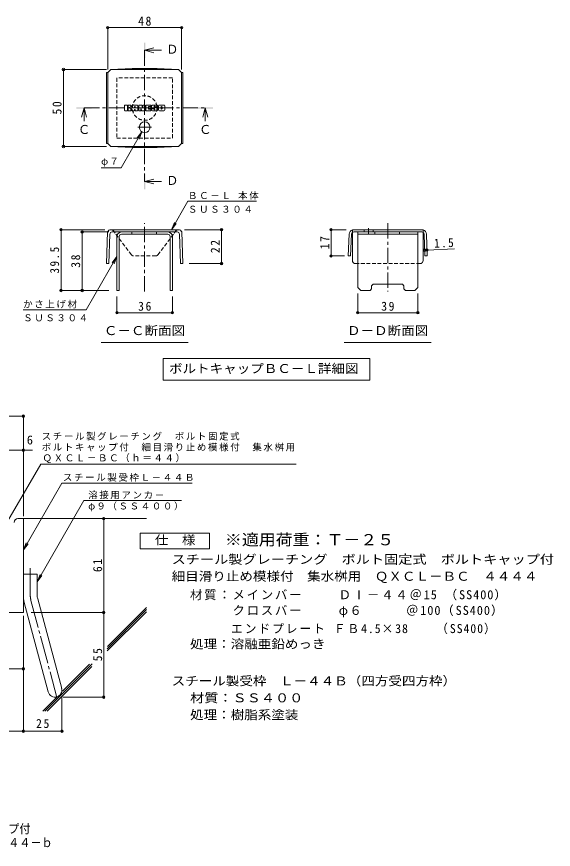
# Model space of a CAD drawing. Units: millimetres on the paper, enlarged 10 times, with parts at other scales. Extents: x -1794 to 1830, y -1374 to 1335.
# Drawn here: x 86 to 1830, y -1374 to 1331 of the extents above; entities that cross this region are included whole.
import ezdxf
from ezdxf.enums import TextEntityAlignment as Align

# ---------------------------------------------------------------- set-up
doc = ezdxf.new("R2010")
doc.units = ezdxf.units.MM
doc.header["$LTSCALE"] = 10
doc.header["$PDMODE"] = 32
doc.header["$PDSIZE"] = 8
for name, pattern in [('CHAIN1', [8, 5, -1, 1, -1]), ('CHAIN2', [12, 9, -1, 1, -1]), ('DASHED1', [1.8, 1.2, -0.6])]:
    doc.linetypes.add(name, pattern=pattern)
for name, color, linetype, lineweight in [('D-1', 2, 'Continuous', 9), ('D-4', 7, 'Continuous', 9), ('D-5', 7, 'Continuous', 9), ('D-6', 6, 'Continuous', 9), ('D-8', 4, 'Continuous', 9), ('D-9', 2, 'Continuous', 9), ('D-F', 7, 'Continuous', 9)]:
    doc.layers.add(name, color=color, linetype=linetype, lineweight=lineweight)
doc.layers.add('F-4_F-4ﾚｲﾔ', color=2, linetype='Continuous')
doc.styles.add('ＭＳ ゴシック', font='')
doc.styles.get('ＭＳ ゴシック').set_extended_font_data('MS Gothic')

msp = doc.modelspace()

# ---------------------------------------------------------------- linework, layer by layer
at = {"layer": 'D-1'}
for p, q in [((90.09, -299.64), (107.59, -299.64)), ((107.59, -604.64), (107.59, -299.64)), ((107.59, -479.64), (152.59, -479.64)), ((152.59, -548.71), (152.59, -479.64)), ((154.12, -560.36), (232.09, -851.31)), ((110.66, -572), (188.62, -862.96)), ((107.59, -604.64), (-192.41, -604.64))]:
    msp.add_line(p, q, dxfattribs=at)
at = {"layer": 'D-1', "linetype": 'CHAIN2'}
for p, q in [((130.09, -548.71), (130.09, -460.61)), ((132.39, -566.18), (219.7, -892.01))]:
    msp.add_line(p, q, dxfattribs=at)
at = {"layer": 'D-1'}
for centre, radius, start, end in [((90.09, -312.14), 12.5, 90, 180), ((197.59, -548.71), 90, 180, 195), ((197.59, -548.71), 45, 180, 195.00002), ((210.35, -857.14), 22.5, 195.00014, 14.99991)]:
    msp.add_arc(centre, radius, start, end, dxfattribs=at)
at = {"layer": 'D-1', "linetype": 'CHAIN2'}
msp.add_arc((197.59, -548.71), 67.5, 180, 194.99995, dxfattribs=at)
at = {"layer": 'D-4'}
for p, q in [((381.75, 1297.16), (381.75, 1159.37)), ((621.75, 1295.66), (381.75, 1295.66)), ((621.75, 1297.16), (621.75, 1159.37)), ((236.53, 1159.37), (377.34, 1159.37)), ((238.03, 909.37), (238.03, 1159.37)), ((493, 956.71), (425.34, 839.52)), ((493, 956.71), (477.78, 936.88)), ((493, 956.71), (483.43, 933.62)), ((236.53, 909.37), (377.34, 909.37)), ((360.34, 839.52), (425.34, 839.52)), ((589.05, 639), (642.4, 731.41)), ((864.9, 731.41), (642.4, 731.41)), ((589.05, 639), (598.61, 662.1)), ((589.05, 639), (604.27, 658.83)), ((227.1, 639), (371.96, 639)), ((230.1, 441.5), (230.1, 639)), ((295.51, 631.5), (385.5, 631.5)), ((298.51, 631.5), (298.51, 441.5)), ((754.53, 639), (631.54, 639)), ((751.53, 529), (751.53, 639)), ((411.75, 551.54), (312.03, 378.81)), ((411.75, 551.54), (396.53, 531.71)), ((411.75, 551.54), (402.18, 528.44)), ((754.53, 529), (646.16, 529)), ((227.1, 441.5), (385.5, 441.5)), ((411.75, 366.27), (411.75, 421.5)), ((591.75, 366.27), (591.75, 421.5)), ((312.03, 378.81), (107.03, 378.81)), ((411.75, 369.27), (591.75, 369.27)), ((-630.08, 33.23), (107.59, 33.23)), ((107.59, -291.68), (107.59, 36.23)), ((-630.08, -77.46), (136.96, -77.46)), ((368.87, -879.63), (368.87, -294.64)), ((107.59, -615.07), (107.59, -993.39)), ((132.59, -604.64), (371.87, -604.64)), ((-84.91, -787.82), (107.59, -787.82)), ((232.85, -882.14), (232.85, -993.39)), ((235.35, -879.63), (371.87, -879.63)), ((-192.41, -990.39), (232.85, -990.39))]:
    msp.add_line(p, q, dxfattribs=at)
for p in [(381.75, 1295.66), (621.75, 1295.66), (238.03, 1159.37), (238.03, 909.37), (230.1, 639), (298.51, 631.5), (751.53, 639), (751.53, 529), (230.1, 441.5), (298.51, 441.5), (411.75, 369.27), (591.75, 369.27), (107.59, 33.23), (107.59, -77.46), (368.87, -299.64), (368.87, -604.64), (107.59, -787.82), (368.87, -879.63), (107.59, -990.39), (232.85, -990.39)]:
    msp.add_point(p, dxfattribs=at)
at = {"layer": 'D-5', "color": 4}
for p, q in [((501.75, 1221.78), (531.75, 1229.78)), ((501.75, 1221.78), (531.75, 1213.78)), ((501.75, 1221.78), (556.45, 1221.78)), ((304.93, 1034.37), (296.93, 1004.37)), ((304.93, 1034.37), (312.93, 1004.37)), ((304.93, 1034.37), (304.93, 991.12)), ((698.57, 1034.37), (690.57, 1004.37)), ((698.57, 1034.37), (706.57, 1004.37)), ((698.57, 1034.37), (698.57, 991.12)), ((501.75, 795.56), (531.75, 803.56)), ((501.75, 795.56), (531.75, 787.56)), ((501.75, 795.56), (556.45, 795.56)), ((1194.08, 631.5), (1389.08, 631.5)), ((1194.08, 451.5), (1194.08, 631.5)), ((1194.08, 624), (1389.08, 624)), ((1249.65, 624), (1249.65, 631.5)), ((1329.65, 624), (1329.65, 631.5)), ((1389.08, 451.5), (1389.08, 631.5)), ((1244.08, 461.5), (1339.08, 461.5)), ((1194.08, 451.5), (1204.08, 441.5)), ((1344.08, 446.5), (1349.08, 441.5)), ((1379.08, 441.5), (1349.08, 441.5)), ((1389.08, 451.5), (1379.08, 441.5))]:
    msp.add_line(p, q, dxfattribs=at)
at = {"layer": 'D-5', "color": 4, "linetype": 'CHAIN1'}
for p, q in [((501.75, 1221.78), (501.75, 795.56)), ((304.93, 1034.37), (698.57, 1034.37))]:
    msp.add_line(p, q, dxfattribs=at)
at = {"layer": 'D-5', "color": 2, "linetype": 'CHAIN1'}
for p, q in [((1291.58, 659.87), (1291.58, 438.05)), ((1229.37, 643.95), (1229.37, 626.55))]:
    msp.add_line(p, q, dxfattribs=at)
at = {"layer": 'D-5'}
for p, q in [((1104.21, 639), (1156.58, 639)), ((1107.21, 639), (1107.21, 553.8)), ((1411.5, 572.55), (1418.99, 572.85)), ((1418.99, 572.85), (1508, 576.41)), ((1104.21, 553.8), (1150.92, 553.8)), ((1194.08, 366.27), (1194.08, 431.5)), ((1389.08, 366.27), (1389.08, 431.5)), ((1194.08, 369.27), (1389.08, 369.27)), ((360.25, 272.79), (643.25, 272.79)), ((1150.08, 272.79), (1433.08, 272.79)), ((562.25, 220.48), (1232.85, 220.48)), ((1232.85, 220.48), (1232.85, 150.48)), ((57.59, -307.13), (164.02, -122.8)), ((164.02, -122.8), (994.37, -122.8)), ((107.59, -401.56), (233.08, -184.2)), ((233.08, -184.2), (655.9, -184.2)), ((304.64, -241.29), (152.59, -504.64)), ((304.64, -241.29), (621.18, -241.29)), ((107.59, -401.56), (117.16, -378.46)), ((107.59, -401.56), (122.81, -381.72)), ((152.59, -504.64), (162.16, -481.54)), ((152.59, -504.64), (167.81, -484.8))]:
    msp.add_line(p, q, dxfattribs=at)
at = {"layer": 'D-5', "color": 2}
for p, q in [((1166.04, 624.56), (1163.42, 554)), ((1173.54, 624.28), (1170.92, 553.8)), ((1406.58, 639), (1176.58, 639)), ((1176.58, 539), (1176.58, 630.03)), ((1402.17, 631.5), (1181.03, 631.5)), ((1214.37, 639), (1214.37, 631.5)), ((1244.37, 639), (1244.37, 631.5)), ((1406.58, 539), (1406.58, 630.03)), ((1409.62, 624.28), (1412.25, 553.8)), ((1417.12, 624.56), (1419.74, 554)), ((1170.92, 553.8), (1163.42, 554)), ((1412.25, 553.8), (1419.74, 554))]:
    msp.add_line(p, q, dxfattribs=at)
at = {"layer": 'D-5', "color": 2, "linetype": 'DASHED1'}
for p, q in [((1176.58, 630.03), (1176.58, 639)), ((1406.58, 630.03), (1406.58, 639)), ((1396.58, 529), (1186.58, 529))]:
    msp.add_line(p, q, dxfattribs=at)
at = {"layer": 'D-5', "color": 4}
for points in [[(1239.08, 446.5), (1239.08, 456.5), (1244.08, 461.5)], [(1344.08, 446.5), (1344.08, 456.5), (1339.08, 461.5)], [(1239.08, 446.5), (1234.08, 441.5), (1204.08, 441.5)]]:
    msp.add_lwpolyline(points, dxfattribs=at)
at = {"layer": 'D-5'}
msp.add_lwpolyline([(562.25, 220.48), (562.25, 150.48), (1232.85, 150.48)], dxfattribs=at)
at = {"layer": 'D-5', "color": 2}
msp.add_lwpolyline([(487.39, -397.49), (487.39, -347.49), (712.39, -347.49), (712.39, -397.49)], close=True, dxfattribs=at)
for centre, radius, start, end in [((1181.03, 624), 15, 107.26667, 177.86924), ((1181.03, 624), 7.5, 126.41565, 177.86924), ((1181.03, 624), 7.5, 90, 126.41565), ((1402.13, 624), 7.5, 53.58435, 90), ((1402.13, 624), 15, 2.13076, 72.73333), ((1402.13, 624), 7.5, 2.13076, 53.58435), ((1186.58, 539), 10, 180, 221.40888), ((1396.58, 539), 10, 318.59112, 0)]:
    msp.add_arc(centre, radius, start, end, dxfattribs=at)
at = {"layer": 'D-5', "color": 2, "linetype": 'DASHED1'}
for centre, start, end in [((1186.58, 539), 221.40888, 270), ((1396.58, 539), 270, 318.59112)]:
    msp.add_arc(centre, 10, start, end, dxfattribs=at)
at = {"layer": 'D-5'}
for p in [(1107.21, 639), (1411.5, 572.55), (1418.99, 572.85), (1107.21, 553.8), (1194.08, 369.27), (1389.08, 369.27)]:
    msp.add_point(p, dxfattribs=at)
at = {"layer": 'D-5', "color": 4}
for points in [[(499.25, 1196.78), (504.25, 1196.78), (499.25, 1246.78), (504.25, 1246.78)], [(279.93, 1031.87), (329.93, 1031.87), (279.93, 1036.87), (329.93, 1036.87)], [(673.57, 1031.87), (723.57, 1031.87), (673.57, 1036.87), (723.57, 1036.87)], [(499.25, 770.56), (504.25, 770.56), (499.25, 820.56), (504.25, 820.56)]]:
    msp.add_solid(points, dxfattribs=at)
at = {"layer": 'D-6'}
for p, q in [((107.59, -299.64), (507.59, -299.64)), ((380.92, -714.86), (507.59, -588.19)), ((380.03, -722.82), (507.59, -595.26)), ((380.35, -729.57), (507.59, -602.33)), ((177.46, -925.39), (331.01, -771.84)), ((184.53, -925.39), (330.13, -779.79)), ((235.21, -860.57), (322.94, -772.84)), ((170.39, -925.39), (217.22, -878.56))]:
    msp.add_line(p, q, dxfattribs=at)
at = {"layer": 'D-8', "linetype": 'DASHED1'}
for p, q in [((591.75, 1131.87), (411.75, 1131.87)), ((411.75, 1131.87), (411.75, 936.87))]:
    msp.add_line(p, q, dxfattribs=at)
at = {"layer": 'D-8'}
for p, q in [((426.75, 631.5), (576.75, 631.5)), ((576.75, 624), (426.75, 624)), ((459.81, 624), (459.81, 631.5)), ((539.81, 624), (539.81, 631.5)), ((419.25, 616.5), (419.25, 441.5)), ((584.25, 616.5), (584.25, 441.5)), ((591.75, 616.5), (591.75, 441.5)), ((591.75, 441.5), (584.25, 441.5))]:
    msp.add_line(p, q, dxfattribs=at)
at = {"layer": 'D-8', "linetype": 'DASHED1'}
msp.add_lwpolyline([(411.75, 936.87), (591.75, 936.87), (591.75, 1131.87)], dxfattribs=at)
at = {"layer": 'D-8'}
msp.add_lwpolyline([(411.75, 616.5), (411.75, 441.5), (419.25, 441.5)], dxfattribs=at)
at = {"layer": 'D-8', "linetype": 'DASHED1'}
msp.add_circle((501.75, 1034.37), 40, dxfattribs=at)
at = {"layer": 'D-8'}
for centre, radius, start, end in [((426.75, 616.5), 15, 90, 180), ((426.75, 616.5), 7.5, 90, 180), ((576.75, 616.5), 15, 0, 90), ((576.75, 616.5), 7.5, 0, 90)]:
    msp.add_arc(centre, radius, start, end, dxfattribs=at)
at = {"layer": 'D-9'}
for p, q in [((377.34, 1149.37), (381.75, 1149.37)), ((377.34, 1149.37), (377.34, 919.37)), ((381.75, 1149.37), (391.75, 1159.37)), ((381.75, 919.37), (381.75, 1149.37)), ((461.2, 1162.53), (391.75, 1159.37)), ((391.75, 1159.37), (611.75, 1159.37)), ((461.2, 1162.53), (542.3, 1162.53)), ((542.3, 1162.53), (611.75, 1159.37)), ((621.75, 1149.37), (611.75, 1159.37)), ((626.16, 1149.37), (621.75, 1149.37)), ((621.75, 919.37), (621.75, 1149.37)), ((626.16, 1149.37), (626.16, 919.37)), ((377.34, 919.37), (381.75, 919.37)), ((381.75, 919.37), (391.75, 909.37)), ((461.2, 906.21), (391.75, 909.37)), ((391.75, 909.37), (611.75, 909.37)), ((461.2, 906.21), (542.3, 906.21)), ((542.3, 906.21), (611.75, 909.37)), ((621.75, 919.37), (611.75, 909.37)), ((626.16, 919.37), (621.75, 919.37)), ((381.45, 631.5), (377.34, 529)), ((388.67, 624.3), (384.84, 528.7)), ((611.54, 639), (391.75, 639)), ((607.34, 631.5), (396.16, 631.5)), ((405.5, 628.06), (402.93, 631.5)), ((598, 628.06), (600.57, 631.5)), ((614.83, 624.3), (618.66, 528.7)), ((622.05, 631.5), (626.16, 529)), ((377.34, 529), (384.84, 528.7)), ((626.16, 529), (618.66, 528.7))]:
    msp.add_line(p, q, dxfattribs=at)
at = {"layer": 'D-9', "linetype": 'CHAIN1'}
for p, q in [((501.75, 990.31), (501.75, 953.43)), ((524.24, 971.87), (479.26, 971.87)), ((501.75, 438.05), (501.75, 659.87))]:
    msp.add_line(p, q, dxfattribs=at)
at = {"layer": 'D-9', "linetype": 'DASHED1'}
for p, q in [((402.93, 631.5), (400.12, 635.25)), ((458.82, 556.93), (405.5, 628.06)), ((544.68, 556.93), (598, 628.06)), ((600.57, 631.5), (603.38, 635.25)), ((537.61, 554), (465.89, 554))]:
    msp.add_line(p, q, dxfattribs=at)
at = {"layer": 'D-9'}
msp.add_circle((501.75, 971.87), 17.5, dxfattribs=at)
for centre, radius, start, end in [((391.86, 628.03), 10.97, 90.55618, 161.56279), ((396.16, 624), 7.5, 90, 177.70665), ((607.34, 624), 7.5, 2.29335, 90), ((611.64, 628.03), 10.97, 18.43721, 90.55618)]:
    msp.add_arc(centre, radius, start, end, dxfattribs=at)
at = {"layer": 'D-9', "linetype": 'DASHED1'}
for centre, radius, start, end in [((391.86, 628.03), 10.97, 41.15582, 89.44382), ((611.64, 628.03), 10.97, 90.55618, 138.84418), ((465.89, 564), 10, 225, 270), ((537.61, 564), 10, 270, 315)]:
    msp.add_arc(centre, radius, start, end, dxfattribs=at)
at = {"layer": 'D-F'}
for p, q in [((436.69, 1026.44), (436.69, 1043.21)), ((445.1, 1044), (437.48, 1044)), ((445.89, 1043.21), (445.89, 1038.59)), ((445.89, 1026.44), (445.89, 1031.87)), ((448.38, 1026.44), (448.38, 1031.87)), ((448.4, 1043.21), (448.4, 1038.59)), ((455.93, 1044), (449.19, 1044)), ((456.71, 1043.21), (456.71, 1039.31)), ((456.73, 1026.44), (456.73, 1031.1)), ((460.04, 1026.44), (460.04, 1041.38)), ((476.61, 1044), (462.66, 1044)), ((468.36, 1035.02), (468.36, 1037.73)), ((468.36, 1026.44), (468.36, 1028.54)), ((470.65, 1034.76), (468.62, 1034.76)), ((470.91, 1035.02), (470.91, 1037.73)), ((470.91, 1026.44), (470.91, 1028.54)), ((479.23, 1026.44), (479.23, 1041.38)), ((482.6, 1043.21), (482.6, 1026.44)), ((483.39, 1044), (491.91, 1044)), ((489.18, 1026.44), (489.18, 1030.99)), ((491.62, 1026.22), (490.17, 1031.13)), ((492.65, 1043.45), (495.05, 1035.98)), ((495.85, 1043.21), (495.85, 1036.11)), ((496.64, 1044), (501.74, 1044)), ((502.53, 1043.21), (502.53, 1026.44)), ((505.07, 1026.44), (505.07, 1043.21)), ((505.85, 1044), (520.96, 1044)), ((520.96, 1032.81), (515.35, 1032.81)), ((520.89, 1030.67), (515.35, 1030.67)), ((520.96, 1039.04), (515.37, 1039.04)), ((520.96, 1036.84), (515.37, 1036.84)), ((521.68, 1026.44), (521.68, 1029.89)), ((521.75, 1039.83), (521.75, 1043.21)), ((521.75, 1033.6), (521.75, 1036.06)), ((524.26, 1030.72), (524.26, 1028.28)), ((525.05, 1031.5), (531.82, 1031.5)), ((541.67, 1044), (526.41, 1044)), ((534.31, 1033.15), (526.41, 1033.15)), ((532.56, 1037.28), (532.56, 1039.35)), ((532.6, 1030.72), (532.6, 1030.17)), ((533.34, 1036.5), (542.14, 1036.5)), ((535.1, 1032.37), (535.1, 1030.17)), ((535.15, 1038.89), (535.15, 1039.35)), ((535.93, 1038.1), (544.29, 1038.1)), ((544.29, 1041.38), (544.29, 1038.1)), ((546.83, 1028.28), (546.83, 1041.38)), ((564.19, 1044), (549.45, 1044)), ((555.21, 1032.27), (555.21, 1037.39)), ((558.42, 1032.27), (558.42, 1037.39)), ((566.81, 1041.38), (566.81, 1028.28)), ((437.48, 1025.66), (445.1, 1025.66)), ((449.16, 1025.66), (455.94, 1025.66)), ((467.57, 1025.66), (460.82, 1025.66)), ((471.7, 1025.66), (478.45, 1025.66)), ((488.39, 1025.66), (483.39, 1025.66)), ((501.74, 1025.66), (492.38, 1025.66)), ((505.85, 1025.66), (520.89, 1025.66)), ((542.14, 1025.66), (526.88, 1025.66)), ((564.19, 1025.66), (549.45, 1025.66))]:
    msp.add_line(p, q, dxfattribs=at)
for centre, radius, start, end in [((437.48, 1043.21), 0.786, 90, 180), ((445.1, 1043.21), 0.786, 0, 90), ((447.15, 1038.59), 1.26, 180, 0), ((447.13, 1031.87), 1.24, 0, 180), ((449.19, 1043.21), 0.786, 90, 180), ((451.32, 1035.22), 0.439, 97.33171, 266.57183), ((449.82, 1046.89), 11.32, 277.33171, 299.42073), ((450.8, 1026.59), 8.21, 53.71985, 86.57183), ((454.09, 1039.31), 2.62, 299.42073, 0), ((454.11, 1031.1), 2.62, 0, 53.71985), ((455.93, 1043.21), 0.786, 0, 90), ((462.66, 1041.38), 2.62, 90, 180), ((469.63, 1037.73), 1.28, 0, 180), ((469.63, 1028.54), 1.28, 0, 180), ((468.62, 1035.02), 0.262, 180, 270), ((470.65, 1035.02), 0.262, 270, 0), ((476.61, 1041.38), 2.62, 0, 90), ((483.39, 1043.21), 0.786, 90, 180), ((489.68, 1030.99), 0.505, 16.48875, 180), ((491.91, 1043.21), 0.786, 17.75635, 90), ((495.44, 1036.11), 0.413, 197.75635, 0), ((496.64, 1043.21), 0.786, 90, 180), ((501.74, 1043.21), 0.786, 0, 90), ((505.85, 1043.21), 0.786, 90, 180), ((515.37, 1037.94), 1.1, 90, 270), ((515.35, 1031.74), 1.07, 90, 270), ((520.89, 1029.89), 0.786, 0, 90), ((520.96, 1043.21), 0.786, 0, 90), ((520.96, 1039.83), 0.786, 270, 0), ((520.96, 1036.06), 0.786, 0, 90), ((520.96, 1033.6), 0.786, 270, 0), ((536.14, 1038.58), 11.88, 157.10112, 202.89888), ((525.05, 1030.72), 0.786, 90, 180), ((526.88, 1028.28), 2.62, 180, 270), ((526.41, 1042.69), 1.31, 90, 157.10112), ((526.41, 1034.46), 1.31, 202.89888, 270), ((531.82, 1030.72), 0.786, 0, 90), ((533.34, 1037.28), 0.786, 180, 270), ((533.85, 1039.35), 1.29, 0, 180), ((533.85, 1030.17), 1.25, 180, 0), ((534.31, 1032.37), 0.786, 0, 90), ((535.93, 1038.89), 0.786, 180, 270), ((541.67, 1041.38), 2.62, 0, 90), ((542.14, 1035.19), 1.31, 22.90802, 90), ((532.42, 1031.08), 11.87, 337.09198, 22.90802), ((549.45, 1041.38), 2.62, 90, 180), ((549.45, 1028.28), 2.62, 180, 270), ((556.82, 1037.39), 1.6, 0, 180), ((556.82, 1032.27), 1.6, 180, 0), ((564.19, 1041.38), 2.62, 0, 90), ((564.19, 1028.28), 2.62, 270, 0), ((437.48, 1026.44), 0.786, 180, 270), ((445.1, 1026.44), 0.786, 270, 0), ((449.16, 1026.44), 0.786, 180, 270), ((455.94, 1026.44), 0.786, 270, 0), ((460.82, 1026.44), 0.786, 180, 270), ((467.57, 1026.44), 0.786, 270, 0), ((471.7, 1026.44), 0.786, 180, 270), ((478.45, 1026.44), 0.786, 270, 0), ((483.39, 1026.44), 0.786, 180, 270), ((488.39, 1026.44), 0.786, 270, 0), ((492.38, 1026.44), 0.786, 196.48875, 270), ((501.74, 1026.44), 0.786, 270, 0), ((505.85, 1026.44), 0.786, 180, 270), ((520.89, 1026.44), 0.786, 270, 0), ((542.14, 1026.97), 1.31, 270, 337.09198)]:
    msp.add_arc(centre, radius, start, end, dxfattribs=at)

# ---------------------------------------------------------------- texts
at = {"layer": 'D-4', "color": 2, "style": 'ＭＳ ゴシック'}
msp.add_text('6', height=29.33, dxfattribs=at).set_placement((118.84, -67.46), align=Align.BOTTOM_LEFT)
at = {"layer": 'D-4', "color": 2, "char_height": 29.33, "attachment_point": 7, "style": 'ＭＳ ゴシック'}
for s, insert in [('\\T1.27;\\W0.95;48', (480.5, 1301.66)), ('\\T1.27;\\W0.95;36', (480.5, 375.27)), ('\\T1.27;\\W0.95;25', (148.97, -980.39))]:
    msp.add_mtext(s, dxfattribs=dict(at, insert=insert))
at = {"layer": 'D-4', "color": 2, "char_height": 29.33, "attachment_point": 7, "rotation": 90, "style": 'ＭＳ ゴシック'}
for s, insert in [('\\T1.27;\\W0.95;50', (232.03, 1013.12)), ('\\T1.27;\\W0.95;22', (745.53, 562.75)), ('\\T1.28;\\W0.9;39.5', (224.1, 496.5)), ('\\T1.27;\\W0.95;38', (292.51, 515.25)), ('\\T1.27;\\W0.95;61', (363.87, -473.39)), ('\\T1.27;\\W0.95;55', (363.87, -763.38))]:
    msp.add_mtext(s, dxfattribs=dict(at, insert=insert))
at = {"layer": 'D-4', "char_height": 21.99, "attachment_point": 7, "style": 'ＭＳ ゴシック'}
for s, insert in [('\\T1.17;φ７', (360.34, 844.18)), ('\\T1.18;ＢＣ－Ｌ\\~本体', (642.4, 736.07)), ('\\T1.17;ＳＵＳ３０４', (642.4, 693.7)), ('\\T1.17;かさ上げ材', (107.03, 383.47)), ('\\T1.17;ＳＵＳ３０４', (107.03, 341.1))]:
    msp.add_mtext(s, dxfattribs=dict(at, insert=insert))
at = {"layer": 'D-5', "color": 2, "style": 'ＭＳ ゴシック'}
for s, p in [('Ｄ', (571.45, 1201.78)), ('Ｃ', (284.93, 941.12)), ('Ｃ', (678.57, 941.12)), ('Ｄ', (571.45, 775.56))]:
    msp.add_text(s, height=29.33, dxfattribs=at).set_placement(p, align=Align.BOTTOM_LEFT)
for s, width, p in [('Ｃ－Ｃ断面図', 1.1, (369.25, 287.79)), ('Ｄ－Ｄ断面図', 1.1, (1159.08, 287.79)), ('ボルトキャップＢＣ－Ｌ詳細図', 1.1, (580.63, 164.48)), ('仕\u3000様', 1.1, (534.89, -392.49)), ('スチール製グレーチング\u3000ボルト固定式\u3000ボルトキャップ付', 1.15, (589.48, -455.41)), ('細目滑り止め模様付\u3000集水桝用\u3000ＱＸＣＬ－ＢＣ\u3000４４４４', 1.1, (589.48, -510.41)), ('処理：溶融亜鉛めっき', 1.1, (649.19, -730.41)), ('スチール製受枠\u3000Ｌ－４４Ｂ（四方受四方枠）', 1.1, (589.48, -850.41)), ('材質：ＳＳ４００', 1.15, (649.19, -905.41)), ('処理：樹脂系塗装', 1.1, (649.19, -960.41))]:
    msp.add_text(s, height=29.33, dxfattribs=dict(at, width=width)).set_placement(p, align=Align.BOTTOM_LEFT)
at = {"layer": 'D-5', "color": 3, "style": 'ＭＳ ゴシック', "width": 1.1}
msp.add_text('※適用荷重：Ｔ－２５', height=36.66, dxfattribs=at).set_placement((762.39, -397.49), align=Align.BOTTOM_LEFT)
at = {"layer": 'D-5', "color": 2, "char_height": 29.33, "attachment_point": 7, "style": 'ＭＳ ゴシック'}
for s, insert, rotation in [('\\T1.27;\\W0.95;17', (1101.21, 575.15), 90), ('\\T1.27;\\W0.9;1.5', (1442.81, 579.81), 2.293)]:
    msp.add_mtext(s, dxfattribs=dict(at, insert=insert, rotation=rotation))
for s, insert in [('\\T1.27;\\W0.95;39', (1270.33, 375.27)), ('\\T1.15;材質：メインバー\u3000\u3000\\~ＤⅠ－４４＠15\\~（SS400）', (649.19, -565.41)), ('\\T1.15;\u3000\u3000\u3000クロスバー\u3000\u3000\\~φ６\u3000\u3000\u3000＠100（SS400）', (649.19, -620.41)), ('\\T1.17;\\W0.95;\u3000\u3000\u3000エンドプレート\\~ＦＢ4.5×38\\~\\~\\~\\~（SS400）', (649.19, -675.41))]:
    msp.add_mtext(s, dxfattribs=dict(at, insert=insert))
at = {"layer": 'D-5', "char_height": 21.99, "attachment_point": 7, "style": 'ＭＳ ゴシック'}
for s, insert in [('\\T1.17;スチール製グレーチング\u3000ボルト固定式', (167.24, -45.92)), ('\\T1.17;ボルトキャップ付\u3000細目滑り止め模様付\u3000集水桝用', (167.24, -81.5)), ('\\T1.17;ＱＸＣＬ－ＢＣ（ｈ＝４４）', (170.04, -119.28)), ('\\T1.17;スチール製受枠Ｌ－４４Ｂ', (236.2, -179.44)), ('\\T1.17;溶接用アンカ－', (318.28, -236.63)), ('\\T1.17;φ９（ＳＳ４００）', (318.28, -275.95))]:
    msp.add_mtext(s, dxfattribs=dict(at, insert=insert))
at = {"layer": 'F-4_F-4ﾚｲﾔ', "style": 'ＭＳ ゴシック', "width": 0.9}
for s, p in [('スチール製グレーチング\u3000ボルト固定式\u3000ボルトキャップ付\u3000', (-841.53, -1330.75)), ('細目滑り止め模様付\u3000集水桝用\u3000ＱＸＣＬ－ＢＣ\u3000４４４４－ｂ', (-841.53, -1375.63))]:
    msp.add_text(s, height=29.33, dxfattribs=at).set_placement(p, align=Align.BOTTOM_LEFT)

doc.saveas('drawing.dxf')
